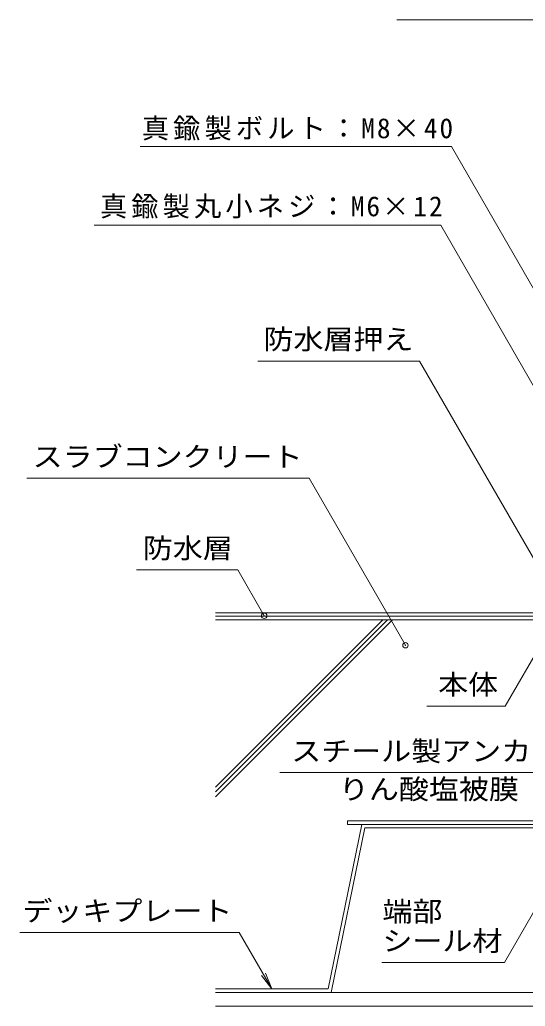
# Model space of a CAD drawing. Units: millimetres, scale not verified. Extents: x -594 to 839, y -582 to 573.
# Drawn here: x -593.8 to -371.3, y -307.4 to 126.4 of the extents above; entities that cross this region are included whole.
import ezdxf
from ezdxf.enums import TextEntityAlignment as Align

# ---------------------------------------------------------------- set-up
doc = ezdxf.new("R2010")
doc.units = ezdxf.units.MM
doc.header["$LTSCALE"] = 3
doc.header["$PDMODE"] = 32
doc.header["$PDSIZE"] = 2.4
doc.linetypes.add('DASHED1', pattern=[1.8, 1.2, -0.6])
for name, color, linetype, lineweight in [('0-5_寸法', 7, 'Continuous', 9), ('0-9_051', 2, 'DASHED1', 9), ('0-B_062', 1, 'Continuous', 5), ('0-C_084', 5, 'Continuous', 5), ('0-E_090', 4, 'Continuous', 9), ('0-F_092', 6, 'Continuous', 9)]:
    doc.layers.add(name, color=color, linetype=linetype, lineweight=lineweight)
doc.styles.add('ＭＳ ゴシック', font='')
doc.styles.get('ＭＳ ゴシック').set_extended_font_data('MS Gothic')

msp = doc.modelspace()

# ---------------------------------------------------------------- linework, layer by layer
at = {"layer": '0-5_寸法'}
for p, q in [((-346.402, 126.369), (-427.846, 126.369)), ((-403.836, 70.57), (-540.795, 70.57)), ((-561.125, 36.002), (-408.57, 36.002)), ((-417.835, -23.703), (-489.048, -23.703)), ((-417.835, -23.703), (-353.9, -134.442)), ((-466.489, -75.235), (-590.661, -75.235)), ((-466.489, -75.235), (-424.074, -148.699)), ((-497.905, -115.556), (-542.401, -115.556)), ((-497.905, -115.556), (-486.266, -135.716)), ((-380.186, -175.517), (-363.4, -146.442)), ((-380.522, -288.15), (-302.739, -153.425)), ((-380.186, -175.517), (-414.612, -175.517)), ((-352.78, -204.601), (-479.42, -204.601)), ((-497.223, -274.985), (-593.849, -274.985)), ((-497.223, -274.985), (-482.872, -299.842)), ((-380.522, -288.15), (-434.499, -288.15)), ((-482.872, -299.842), (-487.438, -293.892)), ((-482.872, -299.842), (-485.742, -292.913))]:
    msp.add_line(p, q, dxfattribs=at)
for points in [[(-403.836, 70.57), (-294.132, -119.442), (-297.002, -112.513)], [(-408.57, 36.002), (-312.993, -129.542), (-317.558, -123.592)]]:
    msp.add_lwpolyline(points, dxfattribs=at)
for p in [(-486.266, -135.716), (-424.074, -148.699)]:
    msp.add_point(p, dxfattribs=at)
at = {"layer": '0-9_051', "linetype": 'Continuous'}
for p, q in [((-307.718, -225.842), (-449.56, -225.842)), ((-449.56, -225.842), (-449.56, -227.442)), ((-309.318, -227.442), (-449.56, -227.442))]:
    msp.add_line(p, q, dxfattribs=at)
at = {"layer": '0-B_062'}
for p, q in [((-443.222, -227.442), (-458.058, -299.842)), ((-441.916, -229.042), (-456.753, -301.442)), ((-347.022, -227.442), (-443.222, -227.442)), ((-348.327, -229.042), (-441.916, -229.042)), ((-507.686, -299.842), (-458.058, -299.842)), ((-507.686, -301.442), (-456.753, -301.442))]:
    msp.add_line(p, q, dxfattribs=at)
at = {"layer": '0-C_084'}
for p, q in [((-313.56, -301.442), (-507.686, -301.442)), ((-313.56, -307.442), (-507.686, -307.442))]:
    msp.add_line(p, q, dxfattribs=at)
at = {"layer": '0-E_090'}
for p, q in [((-362.005, -134.442), (-507.686, -134.442)), ((-507.686, -135.942), (-362.203, -135.942))]:
    msp.add_line(p, q, dxfattribs=at)
at = {"layer": '0-F_092'}
for p, q in [((-362.4, -137.442), (-507.686, -137.442)), ((-431.964, -137.442), (-507.686, -213.164)), ((-429.843, -137.442), (-507.686, -215.285)), ((-434.085, -137.442), (-507.686, -211.043))]:
    msp.add_line(p, q, dxfattribs=at)

# ---------------------------------------------------------------- texts
at = {"layer": '0-5_寸法', "color": 2, "style": 'ＭＳ ゴシック', "width": 1.1}
for s, p in [('防水層押え', (-486.59, -21.183)), ('スラブコンクリート', (-588.168, -72.815)), ('防水層', (-539.661, -113.035)), ('本体', (-409.716, -172.996)), ('スチール製アンカー', (-474.364, -202.27)), ('りん酸塩被膜', (-453.364, -219.02)), ('デッキプレート', (-592.68, -272.565)), ('端部', (-434.219, -272.765)), ('シール材', (-434.219, -285.73))]:
    msp.add_text(s, height=8.798, dxfattribs=at).set_placement(p, align=Align.BOTTOM_LEFT)
at = {"layer": '0-5_寸法', "color": 2, "char_height": 8.798, "attachment_point": 7, "style": 'ＭＳ ゴシック'}
for s, insert in [('\\T1.15;真鍮製ボルト：M8×40', (-540.124, 73.289)), ('\\T1.15;真鍮製丸小ネジ：M6×12', (-558.538, 38.957))]:
    msp.add_mtext(s, dxfattribs=dict(at, insert=insert))

doc.saveas('drawing.dxf')
